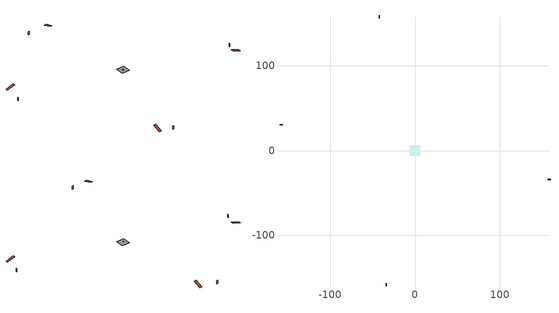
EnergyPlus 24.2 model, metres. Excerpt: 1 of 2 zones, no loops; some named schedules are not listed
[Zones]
attic - vented
 floor to conditioned space (Floor3 construction Reversed): -6.24,-6.24 -6.24,6.24 6.24,6.24 6.24,-6.24 z5.49
 floor to conditioned space (Floor4 construction Reversed): -0.63,-0.63 -0.63,0.63 0.63,0.63 0.63,-0.63 z5.49
 floor to conditioned space (Floor5 construction Reversed): -0.59,-0.59 -0.59,0.59 0.59,0.59 0.59,-0.59 z5.49
 floor to conditioned space (Floor6 construction Reversed): -1.26,-1.26 -1.26,1.26 1.26,1.26 1.26,-1.26 z5.49
 wall outside (Wall11 construction): -41.6,157.79 -42.95,157.79 / -34.41,-157.79 -33.06,-157.79 / -157.79,30.91 -157.79,29.55 / 157.79,-34.81 157.79,-33.45 z0.61:5.49
 roof outside (Roof1 construction): -15.59,157.79,5.49 -15.59,145.29,9.65 -12.29,145.29,9.65 -12.29,157.79,5.49; -54.25,-157.79,5.49 -54.25,-145.29,9.65 -57.55,-145.29,9.65 -57.55,-157.79,5.49; -157.79,54.25,5.49 -145.29,54.25,9.65 -145.29,57.55,9.65 -157.79,57.55,5.49; 157.79,-54.25,5.49 145.29,-54.25,9.65 145.29,-57.55,9.65 157.79,-57.55,5.49
[Building]
Building 1: Terrain=Suburbs
[Site:Location]
Edmonton Intl AP_AB: Latitude {deg}=53.31; Longitude {deg}=-113.58; Time Zone {hr}=-7; Elevation {m}=723; Keep Site Location Information=Yes
[Site:GroundTemperature:Shallow]
-1.56185, -3.61833, -3.78302, -2.80711, 1.11059, 5.01004, 8.39065, 10.5322, 10.7141, 8.97234, 5.67794, 1.89811
[Site:WaterMainsTemperature]
Calculation Method=Schedule; Temperature Schedule=mains temperature schedule
[Material] Roughness=Rough; Thermal Absorptance=0.9
Name | Thickness {m} | Conductivity {W/m-K} | Density {kg/m3} | Specific Heat {J/kg-K} | Solar Absorptance | Visible Absorptance
asphalt or fiberglass shingles | 0.00635 | 0.162714 | 1121.4 | 1465.45 | 0.4 | 0.4
ceiling loosefill ins | 0.254 | 0.0480833 | 16.02 | 1046.75 | 0.7 | 0.7
ceiling loosefill ins 1 | 0.169333 | 0.0480833 | 16.02 | 1046.75 | 0.7 | 0.7
ceiling stud and cavity | 0.1397 | 0.351045 | 65.682 | 1177.47 | 0.7 | 0.7
ceiling stud and cavity 1 | 0.1397 | 0.550941 | 65.682 | 1177.47 | 0.7 | 0.7
ceiling stud and cavity 2 | 0.1397 | 0.0776294 | 65.682 | 1177.47 | 0.7 | 0.7
ceiling stud and cavity 3 | 0.1397 | 0.417558 | 65.682 | 1177.47 | 0.7 | 0.7
exterior vertical ins | 0.0463172 | 0.029427 | 32.04 | 1214.23 | 0.7 | 0.7
exterior vertical ins 1 | 0.0451399 | 0.029427 | 32.04 | 1214.23 | 0.7 | 0.7
gypsum board | 0.0127 | 0.160291 | 801 | 837.4 | 0.6 | 0.6
wall stud and cavity 10 | 0.0889 | 6.1454 | 50.32683 | 1063.81 | 0.6 | 0.6
wood siding 1 | 0.00254 | 0.102417 | 544.68 | 1172.36 | 0.4 | 0.4
[Construction]
Floor3 construction Reversed: gypsum board, ceiling stud and cavity, ceiling loosefill ins
Floor4 construction Reversed: gypsum board, ceiling stud and cavity 1, ceiling loosefill ins
Floor5 construction Reversed: gypsum board, ceiling stud and cavity 2, ceiling loosefill ins 1
Floor6 construction Reversed: gypsum board, ceiling stud and cavity 3, ceiling loosefill ins
Roof1 construction: asphalt or fiberglass shingles
Wall11 construction: wood siding 1, wall stud and cavity 10
[Zone]
attic - vented: Multiplier=1; Volume {m3}=111.513; Part of Total Floor Area=Yes
[Space]
attic - vented 1: Zone=attic - vented; Volume {m3}=111.513
[ZoneInfiltration:EffectiveLeakageArea]
infil attic - vented 1: Zone or Space=attic - vented 1; Schedule=Always On Discrete; Effective Air Leakage Area {cm2}=5732.52; Stack Coefficient=0.000628962; Wind Coefficient=1.69446e-05
[ZoneMixing]
whole house fan mix: Zone or Space=attic - vented; Schedule=Always On Continuous; Design Flow Rate Calculation Method=Flow/Zone; Design Flow Rate {m3/s}=0; Source Zone or Space=conditioned space
[Foundation:Kiva] Initial Indoor Air Temperature {C}=18; Wall Depth Below Slab {m}=0.2032
Name | Wall Height Above Grade {m} | Custom Block Material Name 1 | Custom Block Depth 1 {m} | Custom Block X Position 1 {m} | Custom Block Z Position 1 {m}
Foundation Kiva 1 | 0.609996 | exterior vertical ins | 2.43998 | 0.2159 | 0
Foundation Kiva 2 | 0.150023 | exterior vertical ins 1 | 1.98001 | 0.2159 | 0
Foundation Kiva 3 | 0.150023
[Foundation:Kiva:Settings]
Soil Conductivity {W/m-K}=0.849921; Soil Density {kg/m3}=1842.3; Soil Specific Heat {J/kg-K}=418.7; Ground Solar Absorptivity=0.9; Ground Thermal Absorptivity=0.9; Ground Surface Roughness {m}=0.03; Far-Field Width {m}=40; Deep-Ground Boundary Condition=ZeroFlux; Deep-Ground Depth {m}=40; Minimum Cell Dimension {m}=0.2; Maximum Cell Growth Coefficient=3; Simulation Timestep=Timestep
[Exterior:Lights]
exterior lighting: Schedule=exterior lighting schedule; Design Level {W}=75.6
[EnergyManagementSystem:Sensor]
Name | Output:Variable or Output:Meter Index Key | Output:Variable or Output:Meter
ig_ee_rad_6 | whole house fan | Electric Equipment Radiant Heating Energy
ig_lgt_conv | interior lighting | Lights Convective Heating Energy
ig_lgt_rad | interior lighting | Lights Radiant Heating Energy
ig_lgt_vis | interior lighting | Lights Visible Radiation Heating Energy
ig_oe_conv | clothes dryer 1 | Other Equipment Convective Heating Energy
ig_oe_conv_1 | cooking range 1 | Other Equipment Convective Heating Energy
ig_oe_conv_2 | general water use latent | Other Equipment Convective Heating Energy
ig_oe_conv_3 | general water use sensible | Other Equipment Convective Heating Energy
ig_oe_conv_4 | water heater energy adjustment1 | Other Equipment Convective Heating Energy
ig_oe_rad | clothes dryer 1 | Other Equipment Radiant Heating Energy
ig_oe_rad_1 | cooking range 1 | Other Equipment Radiant Heating Energy
ig_oe_rad_2 | general water use latent | Other Equipment Radiant Heating Energy
ig_oe_rad_3 | general water use sensible | Other Equipment Radiant Heating Energy
ig_oe_rad_4 | water heater energy adjustment1 | Other Equipment Radiant Heating Energy
ig_ppl_conv | occupants | People Convective Heating Energy
ig_ppl_rad | occupants | People Radiant Heating Energy
im_conv | furniture mass conditioned space 1 | Surface Inside Face Convection Heat Gain Energy
im_conv_1 | partition wall mass | Surface Inside Face Convection Heat Gain Energy
im_ig | furniture mass conditioned space 1 | Surface Inside Face Internal Gains Radiation Heat Gain Energy
im_ig_1 | partition wall mass | Surface Inside Face Internal Gains Radiation Heat Gain Energy
im_lgt | furniture mass conditioned space 1 | Surface Inside Face Lights Radiation Heat Gain Energy
im_lgt_1 | partition wall mass | Surface Inside Face Lights Radiation Heat Gain Energy
im_sol | furniture mass conditioned space 1 | Surface Inside Face Solar Radiation Heat Gain Energy
im_sol_1 | partition wall mass | Surface Inside Face Solar Radiation Heat Gain Energy
im_surf | furniture mass conditioned space 1 | Surface Inside Face Net Surface Thermal Radiation Heat Gain Energy
im_surf_1 | partition wall mass | Surface Inside Face Net Surface Thermal Radiation Heat Gain Energy
mech_vent_bath_fan_0_sch_s | mech vent bath fan 0 schedule | Schedule Value
mech_vent_bath_fan_1_sch_s | mech vent bath fan 1 schedule | Schedule Value
mech_vent_range_fan_0_sch_s | mech vent range fan 0 schedule | Schedule Value
mv_conv | mech vent bath fan 0 | Electric Equipment Convective Heating Energy
mv_conv_1 | mech vent bath fan 1 | Electric Equipment Convective Heating Energy
mv_conv_2 | mech vent house fan | Electric Equipment Convective Heating Energy
mv_conv_3 | mech vent house fan cfis | Electric Equipment Convective Heating Energy
mv_conv_4 | mech vent range fan 0 | Electric Equipment Convective Heating Energy
mv_conv_5 | mech vent house fan latent load | Other Equipment Convective Heating Energy
mv_conv_6 | mech vent house fan sensible load | Other Equipment Convective Heating Energy
mv_rad | mech vent bath fan 0 | Electric Equipment Radiant Heating Energy
mv_rad_1 | mech vent bath fan 1 | Electric Equipment Radiant Heating Energy
mv_rad_2 | mech vent house fan | Electric Equipment Radiant Heating Energy
mv_rad_3 | mech vent house fan cfis | Electric Equipment Radiant Heating Energy
mv_rad_4 | mech vent range fan 0 | Electric Equipment Radiant Heating Energy
mv_rad_5 | mech vent house fan latent load | Other Equipment Radiant Heating Energy
mv_rad_6 | mech vent house fan sensible load | Other Equipment Radiant Heating Energy
natural_vent_s | natural vent schedule | Schedule Value
out_pb_s |  | Site Outdoor Air Barometric Pressure
out_wt_s |  | Site Outdoor Air Humidity Ratio
site_vw_s |  | Site Wind Speed
ss_back_out | Window1 | Surface Window Shortwave from Zone Back Out Window Heat Transfer Rate
ss_back_out_1 | Window11 | Surface Window Shortwave from Zone Back Out Window Heat Transfer Rate
ss_back_out_10 | Window21 | Surface Window Shortwave from Zone Back Out Window Heat Transfer Rate
ss_back_out_11 | Window22 | Surface Window Shortwave from Zone Back Out Window Heat Transfer Rate
ss_back_out_12 | Window23 | Surface Window Shortwave from Zone Back Out Window Heat Transfer Rate
ss_back_out_13 | Window25 | Surface Window Shortwave from Zone Back Out Window Heat Transfer Rate
ss_back_out_14 | Window27 | Surface Window Shortwave from Zone Back Out Window Heat Transfer Rate
ss_back_out_15 | Window28 | Surface Window Shortwave from Zone Back Out Window Heat Transfer Rate
ss_back_out_16 | Window29 | Surface Window Shortwave from Zone Back Out Window Heat Transfer Rate
ss_back_out_17 | Window3 | Surface Window Shortwave from Zone Back Out Window Heat Transfer Rate
ss_back_out_18 | Window30 | Surface Window Shortwave from Zone Back Out Window Heat Transfer Rate
ss_back_out_19 | Window4 | Surface Window Shortwave from Zone Back Out Window Heat Transfer Rate
ss_back_out_2 | Window12 | Surface Window Shortwave from Zone Back Out Window Heat Transfer Rate
ss_back_out_20 | Window5 | Surface Window Shortwave from Zone Back Out Window Heat Transfer Rate
ss_back_out_21 | Window6 | Surface Window Shortwave from Zone Back Out Window Heat Transfer Rate
ss_back_out_22 | Window7 | Surface Window Shortwave from Zone Back Out Window Heat Transfer Rate
ss_back_out_23 | Window8 | Surface Window Shortwave from Zone Back Out Window Heat Transfer Rate
ss_back_out_24 | Window9 | Surface Window Shortwave from Zone Back Out Window Heat Transfer Rate
ss_back_out_3 | Window13 | Surface Window Shortwave from Zone Back Out Window Heat Transfer Rate
ss_back_out_4 | Window14 | Surface Window Shortwave from Zone Back Out Window Heat Transfer Rate
ss_back_out_5 | Window15 | Surface Window Shortwave from Zone Back Out Window Heat Transfer Rate
ss_back_out_6 | Window16 | Surface Window Shortwave from Zone Back Out Window Heat Transfer Rate
ss_back_out_7 | Window17 | Surface Window Shortwave from Zone Back Out Window Heat Transfer Rate
ss_back_out_8 | Window18 | Surface Window Shortwave from Zone Back Out Window Heat Transfer Rate
ss_back_out_9 | Window20 | Surface Window Shortwave from Zone Back Out Window Heat Transfer Rate
ss_conv | Door1 | Surface Inside Face Convection Heat Gain Energy
ss_conv_1 | Door3 | Surface Inside Face Convection Heat Gain Energy
ss_conv_10 | Window17 | Surface Inside Face Convection Heat Gain Energy
ss_conv_11 | Window18 | Surface Inside Face Convection Heat Gain Energy
ss_conv_12 | Window20 | Surface Inside Face Convection Heat Gain Energy
ss_conv_13 | Window21 | Surface Inside Face Convection Heat Gain Energy
ss_conv_14 | Window22 | Surface Inside Face Convection Heat Gain Energy
ss_conv_15 | Window23 | Surface Inside Face Convection Heat Gain Energy
ss_conv_16 | Window25 | Surface Inside Face Convection Heat Gain Energy
ss_conv_17 | Window27 | Surface Inside Face Convection Heat Gain Energy
ss_conv_18 | Window28 | Surface Inside Face Convection Heat Gain Energy
ss_conv_19 | Window29 | Surface Inside Face Convection Heat Gain Energy
ss_conv_2 | Door4 | Surface Inside Face Convection Heat Gain Energy
ss_conv_20 | Window3 | Surface Inside Face Convection Heat Gain Energy
ss_conv_21 | Window30 | Surface Inside Face Convection Heat Gain Energy
ss_conv_22 | Window4 | Surface Inside Face Convection Heat Gain Energy
ss_conv_23 | Window5 | Surface Inside Face Convection Heat Gain Energy
ss_conv_24 | Window6 | Surface Inside Face Convection Heat Gain Energy
ss_conv_25 | Window7 | Surface Inside Face Convection Heat Gain Energy
ss_conv_26 | Window8 | Surface Inside Face Convection Heat Gain Energy
ss_conv_27 | Window9 | Surface Inside Face Convection Heat Gain Energy
ss_conv_3 | Window1 | Surface Inside Face Convection Heat Gain Energy
ss_conv_4 | Window11 | Surface Inside Face Convection Heat Gain Energy
ss_conv_5 | Window12 | Surface Inside Face Convection Heat Gain Energy
ss_conv_6 | Window13 | Surface Inside Face Convection Heat Gain Energy
ss_conv_7 | Window14 | Surface Inside Face Convection Heat Gain Energy
ss_conv_8 | Window15 | Surface Inside Face Convection Heat Gain Energy
ss_conv_9 | Window16 | Surface Inside Face Convection Heat Gain Energy
ss_ig | Door1 | Surface Inside Face Internal Gains Radiation Heat Gain Energy
ss_ig_1 | Door3 | Surface Inside Face Internal Gains Radiation Heat Gain Energy
ss_ig_10 | Window17 | Surface Inside Face Internal Gains Radiation Heat Gain Energy
ss_ig_11 | Window18 | Surface Inside Face Internal Gains Radiation Heat Gain Energy
ss_ig_12 | Window20 | Surface Inside Face Internal Gains Radiation Heat Gain Energy
ss_ig_13 | Window21 | Surface Inside Face Internal Gains Radiation Heat Gain Energy
ss_ig_14 | Window22 | Surface Inside Face Internal Gains Radiation Heat Gain Energy
ss_ig_15 | Window23 | Surface Inside Face Internal Gains Radiation Heat Gain Energy
ss_ig_16 | Window25 | Surface Inside Face Internal Gains Radiation Heat Gain Energy
ss_ig_17 | Window27 | Surface Inside Face Internal Gains Radiation Heat Gain Energy
ss_ig_18 | Window28 | Surface Inside Face Internal Gains Radiation Heat Gain Energy
ss_ig_19 | Window29 | Surface Inside Face Internal Gains Radiation Heat Gain Energy
ss_ig_2 | Door4 | Surface Inside Face Internal Gains Radiation Heat Gain Energy
ss_ig_20 | Window3 | Surface Inside Face Internal Gains Radiation Heat Gain Energy
ss_ig_21 | Window30 | Surface Inside Face Internal Gains Radiation Heat Gain Energy
ss_ig_22 | Window4 | Surface Inside Face Internal Gains Radiation Heat Gain Energy
ss_ig_23 | Window5 | Surface Inside Face Internal Gains Radiation Heat Gain Energy
ss_ig_24 | Window6 | Surface Inside Face Internal Gains Radiation Heat Gain Energy
ss_ig_25 | Window7 | Surface Inside Face Internal Gains Radiation Heat Gain Energy
ss_ig_26 | Window8 | Surface Inside Face Internal Gains Radiation Heat Gain Energy
ss_ig_27 | Window9 | Surface Inside Face Internal Gains Radiation Heat Gain Energy
ss_ig_3 | Window1 | Surface Inside Face Internal Gains Radiation Heat Gain Energy
ss_ig_4 | Window11 | Surface Inside Face Internal Gains Radiation Heat Gain Energy
ss_ig_5 | Window12 | Surface Inside Face Internal Gains Radiation Heat Gain Energy
ss_ig_6 | Window13 | Surface Inside Face Internal Gains Radiation Heat Gain Energy
ss_ig_7 | Window14 | Surface Inside Face Internal Gains Radiation Heat Gain Energy
ss_ig_8 | Window15 | Surface Inside Face Internal Gains Radiation Heat Gain Energy
ss_ig_9 | Window16 | Surface Inside Face Internal Gains Radiation Heat Gain Energy
ss_lgt | Door1 | Surface Inside Face Lights Radiation Heat Gain Energy
ss_lgt_1 | Door3 | Surface Inside Face Lights Radiation Heat Gain Energy
ss_lgt_2 | Door4 | Surface Inside Face Lights Radiation Heat Gain Energy
ss_sol | Door1 | Surface Inside Face Solar Radiation Heat Gain Energy
ss_sol_1 | Door3 | Surface Inside Face Solar Radiation Heat Gain Energy
ss_sol_2 | Door4 | Surface Inside Face Solar Radiation Heat Gain Energy
ss_surf | Door1 | Surface Inside Face Net Surface Thermal Radiation Heat Gain Energy
ss_surf_1 | Door3 | Surface Inside Face Net Surface Thermal Radiation Heat Gain Energy
ss_surf_10 | Window17 | Surface Inside Face Net Surface Thermal Radiation Heat Gain Energy
ss_surf_11 | Window18 | Surface Inside Face Net Surface Thermal Radiation Heat Gain Energy
ss_surf_12 | Window20 | Surface Inside Face Net Surface Thermal Radiation Heat Gain Energy
ss_surf_13 | Window21 | Surface Inside Face Net Surface Thermal Radiation Heat Gain Energy
ss_surf_14 | Window22 | Surface Inside Face Net Surface Thermal Radiation Heat Gain Energy
ss_surf_15 | Window23 | Surface Inside Face Net Surface Thermal Radiation Heat Gain Energy
ss_surf_16 | Window25 | Surface Inside Face Net Surface Thermal Radiation Heat Gain Energy
ss_surf_17 | Window27 | Surface Inside Face Net Surface Thermal Radiation Heat Gain Energy
ss_surf_18 | Window28 | Surface Inside Face Net Surface Thermal Radiation Heat Gain Energy
ss_surf_19 | Window29 | Surface Inside Face Net Surface Thermal Radiation Heat Gain Energy
ss_surf_2 | Door4 | Surface Inside Face Net Surface Thermal Radiation Heat Gain Energy
ss_surf_20 | Window3 | Surface Inside Face Net Surface Thermal Radiation Heat Gain Energy
ss_surf_21 | Window30 | Surface Inside Face Net Surface Thermal Radiation Heat Gain Energy
ss_surf_22 | Window4 | Surface Inside Face Net Surface Thermal Radiation Heat Gain Energy
ss_surf_23 | Window5 | Surface Inside Face Net Surface Thermal Radiation Heat Gain Energy
ss_surf_24 | Window6 | Surface Inside Face Net Surface Thermal Radiation Heat Gain Energy
ss_surf_25 | Window7 | Surface Inside Face Net Surface Thermal Radiation Heat Gain Energy
ss_surf_26 | Window8 | Surface Inside Face Net Surface Thermal Radiation Heat Gain Energy
ss_surf_27 | Window9 | Surface Inside Face Net Surface Thermal Radiation Heat Gain Energy
ss_surf_3 | Window1 | Surface Inside Face Net Surface Thermal Radiation Heat Gain Energy
ss_surf_4 | Window11 | Surface Inside Face Net Surface Thermal Radiation Heat Gain Energy
ss_surf_5 | Window12 | Surface Inside Face Net Surface Thermal Radiation Heat Gain Energy
ss_surf_6 | Window13 | Surface Inside Face Net Surface Thermal Radiation Heat Gain Energy
ss_surf_7 | Window14 | Surface Inside Face Net Surface Thermal Radiation Heat Gain Energy
ss_surf_8 | Window15 | Surface Inside Face Net Surface Thermal Radiation Heat Gain Energy
ss_surf_9 | Window16 | Surface Inside Face Net Surface Thermal Radiation Heat Gain Energy
ss_trans_in | Window1 | Surface Window Transmitted Solar Radiation Rate
ss_trans_in_1 | Window11 | Surface Window Transmitted Solar Radiation Rate
ss_trans_in_10 | Window21 | Surface Window Transmitted Solar Radiation Rate
ss_trans_in_11 | Window22 | Surface Window Transmitted Solar Radiation Rate
ss_trans_in_12 | Window23 | Surface Window Transmitted Solar Radiation Rate
ss_trans_in_13 | Window25 | Surface Window Transmitted Solar Radiation Rate
ss_trans_in_14 | Window27 | Surface Window Transmitted Solar Radiation Rate
ss_trans_in_15 | Window28 | Surface Window Transmitted Solar Radiation Rate
ss_trans_in_16 | Window29 | Surface Window Transmitted Solar Radiation Rate
ss_trans_in_17 | Window3 | Surface Window Transmitted Solar Radiation Rate
ss_trans_in_18 | Window30 | Surface Window Transmitted Solar Radiation Rate
ss_trans_in_19 | Window4 | Surface Window Transmitted Solar Radiation Rate
ss_trans_in_2 | Window12 | Surface Window Transmitted Solar Radiation Rate
ss_trans_in_20 | Window5 | Surface Window Transmitted Solar Radiation Rate
ss_trans_in_21 | Window6 | Surface Window Transmitted Solar Radiation Rate
ss_trans_in_22 | Window7 | Surface Window Transmitted Solar Radiation Rate
ss_trans_in_23 | Window8 | Surface Window Transmitted Solar Radiation Rate
ss_trans_in_24 | Window9 | Surface Window Transmitted Solar Radiation Rate
ss_trans_in_3 | Window13 | Surface Window Transmitted Solar Radiation Rate
ss_trans_in_4 | Window14 | Surface Window Transmitted Solar Radiation Rate
ss_trans_in_5 | Window15 | Surface Window Transmitted Solar Radiation Rate
ss_trans_in_6 | Window16 | Surface Window Transmitted Solar Radiation Rate
ss_trans_in_7 | Window17 | Surface Window Transmitted Solar Radiation Rate
ss_trans_in_8 | Window18 | Surface Window Transmitted Solar Radiation Rate
ss_trans_in_9 | Window20 | Surface Window Transmitted Solar Radiation Rate
ss_trans_out | Window1 | Surface Inside Face Initial Transmitted Diffuse Transmitted Out Window Solar Radiation Rate
ss_trans_out_1 | Window11 | Surface Inside Face Initial Transmitted Diffuse Transmitted Out Window Solar Radiation Rate
ss_trans_out_10 | Window21 | Surface Inside Face Initial Transmitted Diffuse Transmitted Out Window Solar Radiation Rate
ss_trans_out_11 | Window22 | Surface Inside Face Initial Transmitted Diffuse Transmitted Out Window Solar Radiation Rate
ss_trans_out_12 | Window23 | Surface Inside Face Initial Transmitted Diffuse Transmitted Out Window Solar Radiation Rate
ss_trans_out_13 | Window25 | Surface Inside Face Initial Transmitted Diffuse Transmitted Out Window Solar Radiation Rate
ss_trans_out_14 | Window27 | Surface Inside Face Initial Transmitted Diffuse Transmitted Out Window Solar Radiation Rate
ss_trans_out_15 | Window28 | Surface Inside Face Initial Transmitted Diffuse Transmitted Out Window Solar Radiation Rate
ss_trans_out_16 | Window29 | Surface Inside Face Initial Transmitted Diffuse Transmitted Out Window Solar Radiation Rate
ss_trans_out_17 | Window3 | Surface Inside Face Initial Transmitted Diffuse Transmitted Out Window Solar Radiation Rate
ss_trans_out_18 | Window30 | Surface Inside Face Initial Transmitted Diffuse Transmitted Out Window Solar Radiation Rate
ss_trans_out_19 | Window4 | Surface Inside Face Initial Transmitted Diffuse Transmitted Out Window Solar Radiation Rate
ss_trans_out_2 | Window12 | Surface Inside Face Initial Transmitted Diffuse Transmitted Out Window Solar Radiation Rate
ss_trans_out_20 | Window5 | Surface Inside Face Initial Transmitted Diffuse Transmitted Out Window Solar Radiation Rate
ss_trans_out_21 | Window6 | Surface Inside Face Initial Transmitted Diffuse Transmitted Out Window Solar Radiation Rate
ss_trans_out_22 | Window7 | Surface Inside Face Initial Transmitted Diffuse Transmitted Out Window Solar Radiation Rate
ss_trans_out_23 | Window8 | Surface Inside Face Initial Transmitted Diffuse Transmitted Out Window Solar Radiation Rate
ss_trans_out_24 | Window9 | Surface Inside Face Initial Transmitted Diffuse Transmitted Out Window Solar Radiation Rate
ss_trans_out_3 | Window13 | Surface Inside Face Initial Transmitted Diffuse Transmitted Out Window Solar Radiation Rate
ss_trans_out_4 | Window14 | Surface Inside Face Initial Transmitted Diffuse Transmitted Out Window Solar Radiation Rate
ss_trans_out_5 | Window15 | Surface Inside Face Initial Transmitted Diffuse Transmitted Out Window Solar Radiation Rate
ss_trans_out_6 | Window16 | Surface Inside Face Initial Transmitted Diffuse Transmitted Out Window Solar Radiation Rate
ss_trans_out_7 | Window17 | Surface Inside Face Initial Transmitted Diffuse Transmitted Out Window Solar Radiation Rate
ss_trans_out_8 | Window18 | Surface Inside Face Initial Transmitted Diffuse Transmitted Out Window Solar Radiation Rate
ss_trans_out_9 | Window20 | Surface Inside Face Initial Transmitted Diffuse Transmitted Out Window Solar Radiation Rate
s_conv | Floor1 | Surface Inside Face Convection Heat Gain Energy
s_conv_1 | Floor2 | Surface Inside Face Convection Heat Gain Energy
s_conv_10 | inferred conditioned floor | Surface Inside Face Convection Heat Gain Energy
s_conv_11 | RimJoist1:0 | Surface Inside Face Convection Heat Gain Energy
s_conv_12 | RimJoist1:180 | Surface Inside Face Convection Heat Gain Energy
s_conv_13 | RimJoist1:270 | Surface Inside Face Convection Heat Gain Energy
s_conv_14 | RimJoist1:90 | Surface Inside Face Convection Heat Gain Energy
s_conv_15 | RimJoist2:0 | Surface Inside Face Convection Heat Gain Energy
s_conv_16 | RimJoist2:180 | Surface Inside Face Convection Heat Gain Energy
s_conv_17 | RimJoist2:270 | Surface Inside Face Convection Heat Gain Energy
s_conv_18 | RimJoist2:90 | Surface Inside Face Convection Heat Gain Energy
s_conv_19 | Roof5:0 | Surface Inside Face Convection Heat Gain Energy
s_conv_2 | Floor3 | Surface Inside Face Convection Heat Gain Energy
s_conv_20 | Roof5:180 | Surface Inside Face Convection Heat Gain Energy
s_conv_21 | Roof5:270 | Surface Inside Face Convection Heat Gain Energy
s_conv_22 | Roof5:90 | Surface Inside Face Convection Heat Gain Energy
s_conv_23 | Roof6:0 | Surface Inside Face Convection Heat Gain Energy
s_conv_24 | Roof6:180 | Surface Inside Face Convection Heat Gain Energy
s_conv_25 | Roof6:270 | Surface Inside Face Convection Heat Gain Energy
s_conv_26 | Roof6:90 | Surface Inside Face Convection Heat Gain Energy
s_conv_27 | Slab1 | Surface Inside Face Convection Heat Gain Energy
s_conv_28 | Slab1 1 | Surface Inside Face Convection Heat Gain Energy
s_conv_29 | Slab1 2 | Surface Inside Face Convection Heat Gain Energy
s_conv_3 | Floor4 | Surface Inside Face Convection Heat Gain Energy
s_conv_30 | Wall10:0 | Surface Inside Face Convection Heat Gain Energy
s_conv_31 | Wall10:180 | Surface Inside Face Convection Heat Gain Energy
s_conv_32 | Wall10:270 | Surface Inside Face Convection Heat Gain Energy
s_conv_33 | Wall10:90 | Surface Inside Face Convection Heat Gain Energy
s_conv_34 | Wall1:0 | Surface Inside Face Convection Heat Gain Energy
s_conv_35 | Wall1:180 | Surface Inside Face Convection Heat Gain Energy
s_conv_36 | Wall1:270 | Surface Inside Face Convection Heat Gain Energy
s_conv_37 | Wall1:90 | Surface Inside Face Convection Heat Gain Energy
s_conv_38 | Wall2:0 | Surface Inside Face Convection Heat Gain Energy
s_conv_39 | Wall2:180 | Surface Inside Face Convection Heat Gain Energy
s_conv_4 | Floor5 | Surface Inside Face Convection Heat Gain Energy
s_conv_40 | Wall2:270 | Surface Inside Face Convection Heat Gain Energy
s_conv_41 | Wall2:90 | Surface Inside Face Convection Heat Gain Energy
s_conv_42 | Wall3:0 | Surface Inside Face Convection Heat Gain Energy
s_conv_43 | Wall3:180 | Surface Inside Face Convection Heat Gain Energy
s_conv_44 | Wall3:270 | Surface Inside Face Convection Heat Gain Energy
s_conv_45 | Wall3:90 | Surface Inside Face Convection Heat Gain Energy
s_conv_46 | Wall4:0 | Surface Inside Face Convection Heat Gain Energy
s_conv_47 | Wall4:180 | Surface Inside Face Convection Heat Gain Energy
s_conv_48 | Wall4:270 | Surface Inside Face Convection Heat Gain Energy
s_conv_49 | Wall4:90 | Surface Inside Face Convection Heat Gain Energy
s_conv_5 | Floor6 | Surface Inside Face Convection Heat Gain Energy
s_conv_50 | Wall5:0 | Surface Inside Face Convection Heat Gain Energy
s_conv_51 | Wall5:180 | Surface Inside Face Convection Heat Gain Energy
s_conv_52 | Wall5:270 | Surface Inside Face Convection Heat Gain Energy
s_conv_53 | Wall5:90 | Surface Inside Face Convection Heat Gain Energy
s_conv_54 | Wall6:0 | Surface Inside Face Convection Heat Gain Energy
s_conv_55 | Wall6:180 | Surface Inside Face Convection Heat Gain Energy
s_conv_56 | Wall6:270 | Surface Inside Face Convection Heat Gain Energy
s_conv_57 | Wall6:90 | Surface Inside Face Convection Heat Gain Energy
s_conv_58 | Wall7:0 | Surface Inside Face Convection Heat Gain Energy
s_conv_59 | Wall7:180 | Surface Inside Face Convection Heat Gain Energy
s_conv_6 | FoundationWall1 | Surface Inside Face Convection Heat Gain Energy
s_conv_60 | Wall7:270 | Surface Inside Face Convection Heat Gain Energy
s_conv_61 | Wall7:90 | Surface Inside Face Convection Heat Gain Energy
s_conv_62 | Wall8:0 | Surface Inside Face Convection Heat Gain Energy
s_conv_63 | Wall8:180 | Surface Inside Face Convection Heat Gain Energy
s_conv_64 | Wall8:270 | Surface Inside Face Convection Heat Gain Energy
s_conv_65 | Wall8:90 | Surface Inside Face Convection Heat Gain Energy
s_conv_66 | Wall9:0 | Surface Inside Face Convection Heat Gain Energy
s_conv_67 | Wall9:180 | Surface Inside Face Convection Heat Gain Energy
s_conv_68 | Wall9:270 | Surface Inside Face Convection Heat Gain Energy
s_conv_69 | Wall9:90 | Surface Inside Face Convection Heat Gain Energy
s_conv_7 | FoundationWall2 | Surface Inside Face Convection Heat Gain Energy
